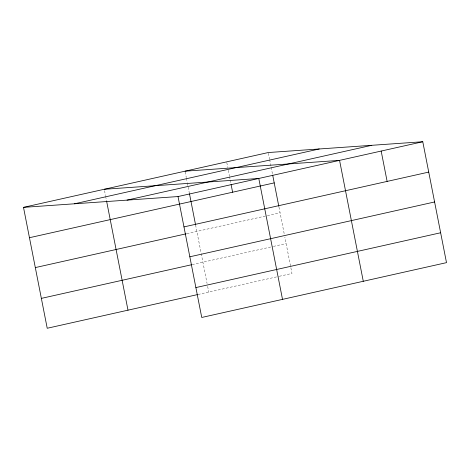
<?xml version="1.0" encoding="UTF-8"?>
<svg xmlns="http://www.w3.org/2000/svg" width="470" height="470" viewBox="0 0 470 470"><rect width="100%" height="100%" fill="white"/><g stroke="black" fill="none" stroke-linecap="round" stroke-linejoin="round"><path stroke-width="0.35" stroke-dasharray="2.35 1.76" d="M186.854 233.655L266.678 215.777M267.383 215.618L280.079 212.775M192.177 264.604L272.718 246.562M273.423 246.403L286.118 243.56M198.04 294.484L278.581 276.448M279.286 276.289L291.982 273.446L284.855 237.121M268.399 153.243L269.51 158.889M269.645 159.6L271.031 166.656M271.166 167.361L272.553 174.423M278.963 207.082L284.291 234.254M226.793 162.561L227.762 167.508M228.314 170.328L229.419 175.974M229.56 176.679L230.112 179.505M230.253 180.21L230.946 183.741M185.18 171.885L186.29 177.531M186.425 178.236L187.26 182.472M187.395 183.177L189.334 193.058M195.602 225.007L201.072 252.889M201.213 253.606L207.088 283.545M207.646 286.389L208.762 292.082M104.546 190.679L105.515 195.62M105.656 196.325L106.625 201.266"/><path stroke-width="0.7" d="M23.5 207.358L268.258 152.538L422.777 141.74L446.5 262.642L201.742 317.462L178.018 196.554L23.5 207.358L47.223 328.26L197.324 294.643M74.489 203.792L319.253 148.972M127.029 200.12L371.788 145.3M178.018 196.554L422.777 141.74M29.457 237.708L274.216 182.889M183.976 226.904L428.734 172.091M35.321 267.589L186.138 233.813M189.839 256.79L434.597 201.971M41.36 298.38L191.466 264.763M195.878 287.575L440.637 232.762M185.045 171.18L339.563 160.376L363.281 281.283M104.269 189.269L258.788 178.465L282.511 299.372M381.17 151.058L387.127 181.408M272.694 175.128L278.822 206.371M231.081 184.446L232.609 192.212M189.475 193.763L195.461 224.296M106.625 201.266L127.993 310.171"/></g></svg>
